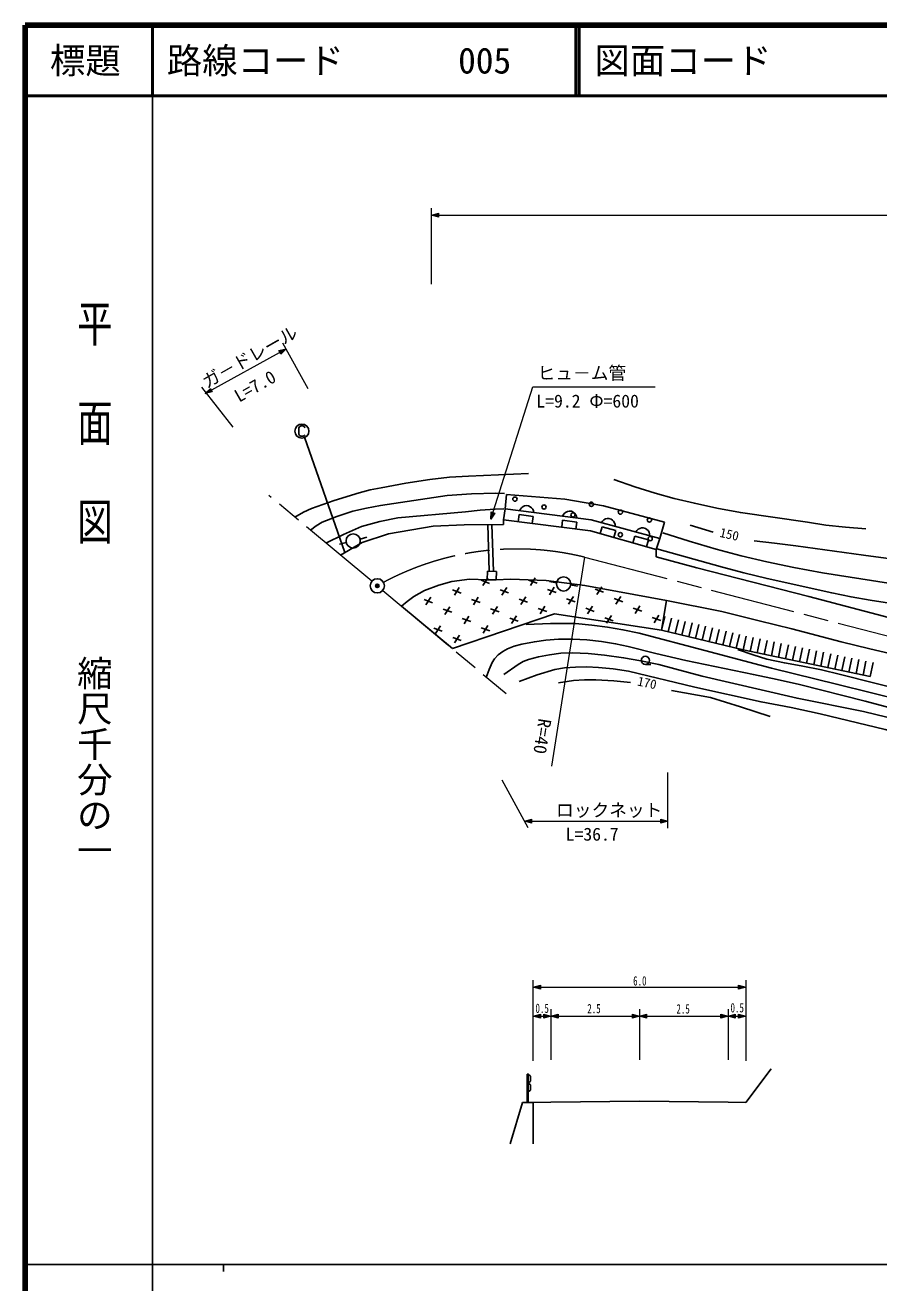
# Model space of a CAD drawing. Units: millimetres, scale not verified, with parts at other scales. Extents: x 40000 to 680000, y 20000 to 380000.
# Drawn here: x 40000 to 160542, y 202409 to 380000 of the extents above; entities that cross this region are included whole.
import ezdxf
from ezdxf.enums import TextEntityAlignment as Align

# ---------------------------------------------------------------- set-up
doc = ezdxf.new("R2010")
doc.units = ezdxf.units.MM
doc.header["$LTSCALE"] = 1000
doc.header["$PDMODE"] = 32
doc.header["$PDSIZE"] = 500
doc.linetypes.add('CHAIN', pattern=[18.5, 12, -1.5, 3.5, -1.5])
for name, color, linetype, lineweight in [('M-BGD', 7, 'Continuous', 25), ('M-BGD-EXST', 7, 'Continuous', 25), ('M-BMK', 2, 'CHAIN', 13), ('M-BMK-SRVR', 3, 'Continuous', 25), ('M-STR-HTXT', 7, 'Continuous', 13), ('M-TTL', 2, 'Continuous', 140), ('M-TTL-BAND', 7, 'Continuous', 25), ('M-TTL-LINE', 7, 'Continuous', 50)]:
    doc.layers.add(name, color=color, linetype=linetype, lineweight=lineweight)
doc.layers.add('M-OTRS', color=6, linetype='Continuous')
doc.layers.add('M-TTL-TXT', color=7, linetype='Continuous')
doc.styles.add('@ＭＳ ゴシック', font='')
doc.styles.add('ＭＳ ゴシック', font='')
doc.styles.get('@ＭＳ ゴシック').set_extended_font_data('@MS Gothic')
doc.styles.get('ＭＳ ゴシック').set_extended_font_data('MS Gothic')

msp = doc.modelspace()

# ---------------------------------------------------------------- linework, layer by layer
at = {"layer": 'M-BGD'}
for p, q in [((107780, 311683), (107950, 313726)), ((107950, 313726), (116184, 313087)), ((116184, 313087), (121660, 312109)), ((107525, 310151), (107780, 311683)), ((107780, 311683), (119920, 310151)), ((119920, 310151), (107780, 311683)), ((109737, 310879), (109610, 309885)), ((111721, 310625), (109737, 310879)), ((109932, 311654), (109822, 311425)), ((110076, 311838), (109932, 311654)), ((110299, 312012), (110076, 311838)), ((110513, 312106), (110299, 312012)), ((110761, 312156), (110513, 312106)), ((111079, 312116), (110761, 312156)), ((111307, 312006), (111079, 312116)), ((111490, 311862), (111307, 312006)), ((111664, 311638), (111490, 311862)), ((111758, 311424), (111664, 311638)), ((111807, 311175), (111758, 311424)), ((116002, 310888), (115892, 310660)), ((116146, 311072), (116002, 310888)), ((116369, 311246), (116146, 311072)), ((116583, 311340), (116369, 311246)), ((116831, 311390), (116583, 311340)), ((117149, 311350), (116831, 311390)), ((117377, 311240), (117149, 311350)), ((117560, 311096), (117377, 311240)), ((117734, 310872), (117560, 311096)), ((117828, 310658), (117734, 310872)), ((121660, 312109), (130277, 309811)), ((91310, 308151), (97592, 309258)), ((97592, 309258), (102007, 309428)), ((102007, 309428), (107525, 309513)), ((105538, 302884), (105315, 309479)), ((106139, 302875), (105915, 309488)), ((107525, 309513), (107525, 310151)), ((119835, 308577), (107525, 310151)), ((111595, 309631), (111721, 310625)), ((115892, 310092), (115765, 309097)), ((117876, 309838), (115892, 310092)), ((117750, 308844), (117876, 309838)), ((117877, 310409), (117828, 310658)), ((119920, 310151), (129640, 307513)), ((129640, 307513), (119920, 310151)), ((121455, 309164), (121185, 308198)), ((121524, 309965), (121384, 309754)), ((123381, 308623), (121455, 309164)), ((121693, 310127), (121524, 309965)), ((121938, 310268), (121693, 310127)), ((122162, 310332), (121938, 310268)), ((122415, 310347), (122162, 310332)), ((122724, 310263), (122415, 310347)), ((122935, 310123), (122724, 310263)), ((123096, 309954), (122935, 310123)), ((123237, 309708), (123096, 309954)), ((123301, 309483), (123237, 309708)), ((123315, 309230), (123301, 309483)), ((127023, 309013), (126798, 308949)), ((127275, 309028), (127023, 309013)), ((127584, 308944), (127275, 309028)), ((130277, 309811), (129640, 307513)), ((133903, 309398), (137137, 308423)), ((87284, 307424), (88251, 307679)), ((87575, 306960), (91310, 308151)), ((129088, 305981), (119835, 308577)), ((123112, 307658), (123381, 308623)), ((126081, 307866), (125812, 306900)), ((128008, 307326), (126081, 307866)), ((126385, 308646), (126245, 308435)), ((126553, 308808), (126385, 308646)), ((126798, 308949), (126553, 308808)), ((127795, 308803), (127584, 308944)), ((127738, 306360), (128008, 307326)), ((127957, 308635), (127795, 308803)), ((128098, 308389), (127957, 308635)), ((128161, 308164), (128098, 308389)), ((128176, 307911), (128161, 308164)), ((129640, 307513), (129088, 305981)), ((85343, 306936), (84370, 306704)), ((84518, 305172), (87575, 306960)), ((129088, 305981), (129088, 304918)), ((129088, 304918), (134861, 303386)), ((105315, 301941), (104625, 300859)), ((105277, 302889), (105258, 301685)), ((106543, 302869), (105277, 302889)), ((106524, 301666), (106543, 302869)), ((112025, 301974), (111334, 300893)), ((134861, 303386), (150638, 299301)), ((96396, 300192), (94886, 299345)), ((98389, 300919), (96396, 300192)), ((100261, 301464), (98389, 300919)), ((102736, 301766), (100261, 301464)), ((100349, 300253), (101553, 299815)), ((101296, 300575), (100606, 299494)), ((105258, 301685), (102736, 301766)), ((104368, 301619), (105572, 301181)), ((105258, 301685), (106524, 301666)), ((106524, 301666), (105258, 301685)), ((108533, 301766), (106524, 301666)), ((107059, 300287), (108263, 299849)), ((108006, 300609), (107315, 299527)), ((113545, 301585), (108533, 301766)), ((111078, 301653), (112282, 301215)), ((119040, 300858), (113545, 301585)), ((113768, 300321), (114972, 299883)), ((114715, 300643), (114025, 299561)), ((115045, 301274), (114059, 301445)), ((117019, 300953), (118008, 300804)), ((130574, 298740), (119040, 300858)), ((120478, 300355), (121682, 299917)), ((121425, 300677), (120735, 299595)), ((93920, 298619), (93146, 297966)), ((94886, 299345), (93920, 298619)), ((96330, 298888), (97534, 298450)), ((97277, 299210), (96587, 298128)), ((103040, 298922), (104244, 298484)), ((103987, 299243), (103296, 298162)), ((109749, 298955), (110953, 298518)), ((110696, 299277), (110006, 298196)), ((116459, 298989), (117663, 298551)), ((117406, 299311), (116716, 298230)), ((123168, 299023), (124373, 298585)), ((124116, 299345), (123425, 298263)), ((129849, 294563), (130574, 298740)), ((130574, 298740), (138375, 297228)), ((150638, 299301), (167532, 294875)), ((93146, 297966), (100321, 291960)), ((99020, 297556), (100225, 297118)), ((99968, 297878), (99277, 296796)), ((100321, 291960), (114753, 296863)), ((105730, 297590), (106934, 297152)), ((106677, 297912), (105987, 296830)), ((109368, 296580), (108678, 295499)), ((112440, 297624), (113644, 297186)), ((113387, 297946), (112697, 296864)), ((114753, 296863), (129849, 294563)), ((119149, 297658), (120353, 297220)), ((120097, 297979), (119406, 296898)), ((122787, 296648), (122097, 295566)), ((125859, 297691), (127063, 297254)), ((126806, 298013), (126116, 296932)), ((129497, 296682), (128806, 295600)), ((138375, 297228), (143636, 295910)), ((97692, 294859), (98896, 294421)), ((98639, 295181), (97949, 294099)), ((101711, 296224), (102915, 295787)), ((102658, 296546), (101968, 295465)), ((104402, 294893), (105606, 294455)), ((105349, 295215), (104659, 294133)), ((108421, 296258), (109625, 295820)), ((121840, 296326), (123044, 295888)), ((128550, 296360), (129754, 295922)), ((129849, 294563), (130318, 296513)), ((130810, 294331), (131278, 296280)), ((131770, 294099), (132239, 296048)), ((132731, 293867), (133200, 295816)), ((133692, 293635), (134160, 295584)), ((134652, 293403), (135121, 295352)), ((135613, 293171), (136082, 295120)), ((136574, 292939), (137042, 294888)), ((143636, 295910), (148268, 294763)), ((100383, 293527), (101587, 293089)), ((101330, 293849), (100640, 292767)), ((129849, 294563), (141377, 291778)), ((137534, 292707), (138003, 294656)), ((138495, 292475), (138964, 294424)), ((139456, 292243), (139924, 294192)), ((140416, 292011), (140885, 293960)), ((141377, 291778), (141816, 293735)), ((142373, 291570), (142782, 293533)), ((143370, 291361), (143779, 293325)), ((144366, 291153), (144775, 293116)), ((148268, 294763), (155217, 292929)), ((141377, 291778), (159311, 288025)), ((145362, 290944), (145771, 292908)), ((146359, 290736), (146768, 292699)), ((147355, 290527), (147764, 292491)), ((148351, 290319), (148760, 292282)), ((149348, 290110), (149757, 292074)), ((150344, 289902), (150753, 291865)), ((151341, 289693), (151749, 291657)), ((152337, 289485), (152746, 291448)), ((155217, 292929), (159277, 291955)), ((159277, 291955), (162072, 291278)), ((127577, 289735), (128327, 289735)), ((153333, 289276), (153742, 291240)), ((154330, 289068), (154738, 291031)), ((155326, 288859), (155735, 290823)), ((156322, 288651), (156731, 290614)), ((157319, 288442), (157727, 290406)), ((158315, 288234), (158724, 290197)), ((159311, 288025), (159720, 289989)), ((110899, 227866), (110899, 231866)), ((110899, 231866), (111049, 231866)), ((111049, 231866), (111049, 227866)), ((111049, 231866), (111349, 231616)), ((111349, 231616), (111349, 230866)), ((141744, 227866), (145348, 232615)), ((111349, 230866), (111049, 230616)), ((111049, 230616), (111349, 230366)), ((111349, 229616), (111049, 229366)), ((111349, 230366), (111349, 229616)), ((108491, 222023), (110244, 227866)), ((110244, 227866), (111744, 227866)), ((111744, 227866), (114244, 227899)), ((111744, 227866), (111744, 222030)), ((114244, 227899), (126744, 228066)), ((126744, 228066), (139244, 227899)), ((141744, 227866), (139244, 227899))]:
    msp.add_line(p, q, dxfattribs=at)
for points in [[(78088, 310534), (79300, 311239), (80419, 311767), (83645, 312876), (87148, 313965), (88696, 314372), (90285, 314682), (93738, 315323), (97163, 315857), (99898, 316156), (102596, 316337), (111074, 316711)], [(123102, 315853), (126073, 314815), (128959, 313917), (131659, 313169), (134497, 312494), (137676, 311792), (140990, 311171), (150477, 309809), (153048, 309419), (155822, 309103), (158724, 308866)], [(80298, 308691), (81092, 309307), (81956, 309831), (83998, 310606), (86280, 311350), (88210, 311807), (90179, 312165), (99596, 313580), (103033, 313811), (106468, 313933), (107691, 313851)], [(82477, 306874), (84952, 308084), (87496, 309204), (90082, 309902), (92627, 310444), (102182, 311290), (104238, 311532), (106375, 311666), (107569, 311686)], [(130043, 308335), (133754, 307134), (137592, 306000), (141117, 305057), (144732, 304198), (148544, 303405), (152563, 302675), (161912, 301214), (171478, 300027), (180991, 299493), (190521, 299495), (194285, 299619), (198039, 299636), (206462, 299306)], [(129191, 306047), (138465, 303474), (141460, 302656), (144767, 301862), (153883, 299835), (156625, 299264), (159302, 298808), (168737, 297354), (178367, 296012), (187883, 294934), (192230, 294675), (196634, 294518), (206086, 294252), (215814, 294151), (225404, 293961), (235048, 294374)], [(142937, 307184), (145830, 306877), (148802, 306459), (158365, 305148), (167895, 303884), (177644, 302934), (187204, 302089), (189757, 301798)], [(110723, 295381), (114171, 295501), (117717, 295499), (120007, 295291), (122242, 294987), (124413, 294621), (126713, 294126), (135951, 291717), (145395, 289224), (154759, 286911), (163873, 284638), (167947, 283611), (171951, 282493), (181263, 279851), (185033, 278702), (189181, 277550), (193549, 276841), (198216, 276191), (207733, 275529), (217199, 275212), (226886, 275709), (230450, 276056), (234242, 276320)], [(105118, 287899), (105504, 289037), (105952, 290013), (106278, 290522), (106781, 291079), (107427, 291554), (108129, 291928), (109060, 292300), (110143, 292613), (111914, 292943), (113527, 293139), (115325, 293280), (117315, 293320), (119312, 293198), (121392, 292960), (123366, 292641), (125133, 292252), (129069, 291256), (133310, 290292), (142833, 288291), (146168, 287624), (149349, 286887), (158627, 284549), (163039, 283376)], [(161649, 282284), (158395, 283073), (148989, 284957), (139476, 287158), (135595, 288092), (131742, 289123), (129477, 289710), (126934, 290260), (124491, 290686), (121802, 291043), (119490, 291274), (117239, 291391), (115641, 291303), (114053, 291104), (112481, 290802), (111085, 290425), (110340, 290134), (109592, 289726), (107602, 288313)], [(175712, 282791), (173850, 283226), (171735, 283831), (168126, 284950), (164464, 285973), (155118, 288303), (152424, 288950), (149572, 289528), (147207, 289940), (144708, 290490), (142790, 291065), (140742, 291792), (140609, 291840)], [(109775, 287311), (112287, 288250), (114773, 289038), (116159, 289248), (117714, 289365), (119314, 289394), (120941, 289317), (123030, 289108), (125205, 288780), (134561, 286510), (143912, 284432), (148142, 283634), (152264, 282745), (161423, 280531), (164542, 279710), (167722, 278766), (169814, 278083), (172099, 277452), (181449, 274902), (190872, 272510), (200223, 270261), (204547, 269650), (208810, 269154), (212902, 268917)], [(125454, 287158), (123142, 287402), (120571, 287561), (118970, 287558), (117449, 287448), (115293, 287138)], [(145197, 282367), (141011, 283763), (136790, 285041), (131286, 286071)]]:
    msp.add_lwpolyline(points, dxfattribs=at)
for centre, major_axis in [((109160, 313072), (0, 301)), ((119954, 312345), (0, 301)), ((113256, 311960), (0, 301)), ((117352, 310848), (0, 301)), ((124051, 311234), (0, 301)), ((128147, 310122), (0, 301)), ((86316, 307169), (0, 1003)), ((124044, 308039), (0, 301)), ((128254, 307500), (0, 301)), ((116030, 301102), (0, 1003)), ((127577, 290307), (0, 572))]:
    msp.add_ellipse(centre, major_axis=major_axis, ratio=0.997557, dxfattribs=at)
at = {"layer": 'M-BGD-EXST'}
for p, q in [((78752, 323278), (78632, 323118)), ((78912, 323399), (78752, 323278)), ((79272, 323399), (78912, 323399)), ((79432, 323278), (79272, 323399)), ((79512, 323158), (79432, 323278)), ((78632, 323118), (78632, 322236)), ((78632, 322236), (78752, 322075)), ((78752, 322075), (78912, 321955)), ((78912, 321955), (79272, 321955)), ((79272, 321955), (79432, 322035)), ((79424, 321816), (85128, 305558)), ((79432, 322035), (79512, 322155))]:
    msp.add_line(p, q, dxfattribs=at)
msp.add_ellipse((79072, 322677), major_axis=(0, 1003), ratio=0.997557, dxfattribs=at)
at = {"layer": 'M-BMK'}
for p, q in [((88955, 301471), (74424, 313589)), ((118982, 304869), (181835, 288541)), ((90492, 300187), (107909, 285607))]:
    msp.add_line(p, q, dxfattribs=at)
msp.add_ellipse((109426, 265923), major_axis=(0, 40107), ratio=0.997557, start_param=6.0420137, end_param=6.7730952, dxfattribs=at)
at = {"layer": 'M-BMK-SRVR'}
for radius in [1000, 40]:
    msp.add_circle((89724, 300830), radius, dxfattribs=at)
at = {"layer": 'M-OTRS'}
msp.add_point((89724, 300830), dxfattribs=at)
at = {"layer": 'M-STR-HTXT'}
for p, q in [((97362, 343411), (97362, 354173)), ((97362, 353170), (98362, 353451)), ((98362, 353451), (98362, 352890)), ((98362, 352890), (97362, 353170)), ((97362, 353170), (308011, 353170)), ((97642, 353170), (98322, 353371)), ((98322, 352970), (97642, 353170)), ((97802, 353170), (98282, 353291)), ((98282, 353050), (97802, 353170)), ((98042, 353170), (98242, 353211)), ((98242, 353130), (98042, 353170)), ((98242, 353211), (98242, 353130)), ((98282, 353291), (98282, 353050)), ((98322, 353371), (98322, 352970)), ((65415, 327988), (76837, 334286)), ((75826, 334049), (76837, 334286)), ((76096, 333557), (75826, 334049)), ((75899, 333998), (76592, 334151)), ((76092, 333646), (75899, 333998)), ((75973, 333947), (76452, 334073)), ((76089, 333736), (75973, 333947)), ((76047, 333896), (76241, 333957)), ((76085, 333825), (76047, 333896)), ((76241, 333957), (76085, 333825)), ((76452, 334073), (76089, 333736)), ((76592, 334151), (76092, 333646)), ((76837, 334286), (76096, 333557)), ((76355, 335164), (79907, 328690)), ((69371, 323228), (64933, 328867)), ((65415, 327988), (66156, 328717)), ((65660, 328124), (66160, 328628)), ((66156, 328717), (66426, 328225)), ((66160, 328628), (66353, 328276)), ((105771, 310241), (111693, 328918)), ((111693, 328918), (128968, 328918)), ((66426, 328225), (65415, 327988)), ((66353, 328276), (65660, 328124)), ((65801, 328201), (66164, 328538)), ((66279, 328327), (65801, 328201)), ((66011, 328317), (66167, 328449)), ((66206, 328378), (66011, 328317)), ((66164, 328538), (66279, 328327)), ((66167, 328449), (66206, 328378)), ((105771, 310241), (105807, 311281)), ((106341, 311111), (105771, 310241)), ((105807, 311281), (106341, 311111)), ((105856, 310508), (105871, 311219)), ((106252, 311097), (105856, 310508)), ((105871, 311219), (106252, 311097)), ((105904, 310661), (105935, 311156)), ((106164, 311083), (105904, 310661)), ((105935, 311156), (106164, 311083)), ((105977, 310891), (105999, 311094)), ((106076, 311070), (105977, 310891)), ((105999, 311094), (106076, 311070)), ((118982, 304869), (114309, 275349)), ((130750, 266596), (130750, 274491)), ((107317, 273423), (110997, 266726)), ((110517, 267599), (111517, 267880)), ((110517, 267599), (130750, 267599)), ((111517, 267318), (110517, 267599)), ((110797, 267599), (111477, 267800)), ((111477, 267399), (110797, 267599)), ((110957, 267599), (111437, 267719)), ((111437, 267479), (110957, 267599)), ((111197, 267599), (111397, 267639)), ((111397, 267559), (111197, 267599)), ((111397, 267639), (111397, 267559)), ((111437, 267719), (111437, 267479)), ((111477, 267800), (111477, 267399)), ((111517, 267880), (111517, 267318)), ((129750, 267318), (129750, 267880)), ((129750, 267880), (130750, 267599)), ((130750, 267599), (129750, 267318)), ((129790, 267399), (129790, 267800)), ((129790, 267800), (130470, 267599)), ((130470, 267599), (129790, 267399)), ((129830, 267479), (129830, 267719)), ((129830, 267719), (130310, 267599)), ((130310, 267599), (129830, 267479)), ((129870, 267559), (129870, 267639)), ((129870, 267639), (130070, 267599)), ((130070, 267599), (129870, 267559)), ((111745, 233752), (111746, 245160)), ((141744, 245157), (141744, 233750)), ((111744, 244157), (112744, 244437)), ((112744, 243877), (111744, 244157)), ((111744, 244157), (141744, 244157)), ((111746, 244160), (112745, 244440)), ((112745, 243880), (111746, 244160)), ((112024, 244157), (112704, 244357)), ((112704, 243957), (112024, 244157)), ((112026, 244160), (112705, 244360)), ((112705, 243960), (112026, 244160)), ((112184, 244157), (112664, 244277)), ((112664, 244037), (112184, 244157)), ((112186, 244160), (112665, 244280)), ((112665, 244040), (112186, 244160)), ((112424, 244157), (112624, 244197)), ((112624, 244117), (112424, 244157)), ((112425, 244160), (112625, 244200)), ((112625, 244120), (112425, 244160)), ((112624, 244197), (112624, 244117)), ((112625, 244200), (112625, 244120)), ((112664, 244277), (112664, 244037)), ((112665, 244280), (112665, 244040)), ((112704, 244357), (112704, 243957)), ((112705, 244360), (112705, 243960)), ((112744, 244437), (112744, 243877)), ((112745, 244440), (112745, 243880)), ((140744, 243877), (140744, 244437)), ((140744, 244437), (141744, 244157)), ((141744, 244157), (140744, 243877)), ((140784, 243957), (140784, 244357)), ((140784, 244357), (141464, 244157)), ((141464, 244157), (140784, 243957)), ((140824, 244037), (140824, 244277)), ((140824, 244277), (141304, 244157)), ((141304, 244157), (140824, 244037)), ((140864, 244117), (140864, 244197)), ((140864, 244197), (141064, 244157)), ((141064, 244157), (140864, 244117)), ((111744, 240062), (112744, 240342)), ((112744, 239782), (111744, 240062)), ((111744, 240062), (114244, 240062)), ((111745, 240064), (112745, 240344)), ((112745, 239784), (111745, 240064)), ((112024, 240062), (112704, 240262)), ((112704, 239862), (112024, 240062)), ((112025, 240064), (112705, 240264)), ((112705, 239864), (112025, 240064)), ((112184, 240062), (112664, 240182)), ((112664, 239942), (112184, 240062)), ((112185, 240064), (112665, 240184)), ((112665, 239944), (112185, 240064)), ((112424, 240062), (112624, 240102)), ((112624, 240022), (112424, 240062)), ((112425, 240064), (112625, 240104)), ((112625, 240024), (112425, 240064)), ((112624, 240102), (112624, 240022)), ((112625, 240104), (112625, 240024)), ((112664, 240182), (112664, 239942)), ((112665, 240184), (112665, 239944)), ((112704, 240262), (112704, 239862)), ((112705, 240264), (112705, 239864)), ((112744, 240342), (112744, 239782)), ((112745, 240344), (112745, 239784)), ((113244, 239782), (113244, 240342)), ((113244, 240342), (114244, 240062)), ((114244, 240062), (113244, 239782)), ((113284, 239862), (113284, 240262)), ((113284, 240262), (113964, 240062)), ((113964, 240062), (113284, 239862)), ((113324, 239942), (113324, 240182)), ((113324, 240182), (113804, 240062)), ((113804, 240062), (113324, 239942)), ((113364, 240022), (113364, 240102)), ((113364, 240102), (113564, 240062)), ((113564, 240062), (113364, 240022)), ((114244, 241062), (114244, 233900)), ((114244, 240062), (115244, 240342)), ((115244, 239782), (114244, 240062)), ((114244, 240062), (126744, 240062)), ((114524, 240062), (115204, 240262)), ((115204, 239862), (114524, 240062)), ((114684, 240062), (115164, 240182)), ((115164, 239942), (114684, 240062)), ((114924, 240062), (115124, 240102)), ((115124, 240022), (114924, 240062)), ((115124, 240102), (115124, 240022)), ((115164, 240182), (115164, 239942)), ((115204, 240262), (115204, 239862)), ((115244, 240342), (115244, 239782)), ((125744, 239782), (125744, 240342)), ((125744, 240342), (126744, 240062)), ((126744, 240062), (125744, 239782)), ((125784, 239862), (125784, 240262)), ((125784, 240262), (126464, 240062)), ((126464, 240062), (125784, 239862)), ((125824, 239942), (125824, 240182)), ((125824, 240182), (126304, 240062)), ((126304, 240062), (125824, 239942)), ((125864, 240022), (125864, 240102)), ((125864, 240102), (126064, 240062)), ((126064, 240062), (125864, 240022)), ((126744, 241062), (126744, 233900)), ((126744, 240062), (127744, 240342)), ((127744, 239782), (126744, 240062)), ((126744, 240062), (139244, 240062)), ((127024, 240062), (127704, 240262)), ((127704, 239862), (127024, 240062)), ((127184, 240062), (127664, 240182)), ((127664, 239942), (127184, 240062)), ((127424, 240062), (127624, 240102)), ((127624, 240022), (127424, 240062)), ((127624, 240102), (127624, 240022)), ((127664, 240182), (127664, 239942)), ((127704, 240262), (127704, 239862)), ((127744, 240342), (127744, 239782)), ((138244, 239782), (138244, 240342)), ((138244, 240342), (139244, 240062)), ((139244, 240062), (138244, 239782)), ((138284, 239862), (138284, 240262)), ((138284, 240262), (138964, 240062)), ((138964, 240062), (138284, 239862)), ((138324, 239942), (138324, 240182)), ((138324, 240182), (138804, 240062)), ((138804, 240062), (138324, 239942)), ((138364, 240022), (138364, 240102)), ((138364, 240102), (138564, 240062)), ((138564, 240062), (138364, 240022)), ((139244, 241062), (139244, 233900)), ((139244, 240062), (140244, 240342)), ((140244, 239782), (139244, 240062)), ((139244, 240062), (141744, 240062)), ((139524, 240062), (140204, 240262)), ((140204, 239862), (139524, 240062)), ((139684, 240062), (140164, 240182)), ((140164, 239942), (139684, 240062)), ((139924, 240062), (140124, 240102)), ((140124, 240022), (139924, 240062)), ((140124, 240102), (140124, 240022)), ((140164, 240182), (140164, 239942)), ((140204, 240262), (140204, 239862)), ((140244, 240342), (140244, 239782)), ((140744, 239782), (140744, 240342)), ((140744, 240342), (141744, 240062)), ((141744, 240062), (140744, 239782)), ((140784, 239862), (140784, 240262)), ((140784, 240262), (141464, 240062)), ((141464, 240062), (140784, 239862)), ((140824, 239942), (140824, 240182)), ((140824, 240182), (141304, 240062)), ((141304, 240062), (140824, 239942)), ((140864, 240022), (140864, 240102)), ((140864, 240102), (141064, 240062)), ((141064, 240062), (140864, 240022)), ((141744, 241062), (141744, 233900))]:
    msp.add_line(p, q, dxfattribs=at)
at = {"layer": 'M-TTL'}
for p, q in [((40000, 380000), (40000, 20000)), ((680000, 380000), (40000, 380000))]:
    msp.add_line(p, q, dxfattribs=at)
at = {"layer": 'M-TTL-BAND'}
for p, q in [((58000, 370000), (58000, 20000)), ((40000, 205000), (579000, 205000)), ((68000, 205000), (68000, 204000))]:
    msp.add_line(p, q, dxfattribs=at)
at = {"layer": 'M-TTL-LINE'}
for p, q in [((58000, 380000), (58000, 370000)), ((117750, 380000), (117750, 370000)), ((118250, 380000), (118250, 370000)), ((40000, 370000), (680000, 370000))]:
    msp.add_line(p, q, dxfattribs=at)

# ---------------------------------------------------------------- texts
at = {"layer": 'M-STR-HTXT', "style": 'ＭＳ ゴシック'}
for s, height, rotation, p in [('ガ－ドレール', 1833, 29.66, (65916, 328176)), ('L=7.0', 1833, 29.76, (70482, 326197)), ('150', 1320, 347.37, (137895, 307371)), ('170', 1320, 348.072, (126281, 286380)), ('R=40', 1833, 261.221, (111968, 282266))]:
    msp.add_text(s, height=height, rotation=rotation, dxfattribs=at).set_placement(p, align=Align.BOTTOM_LEFT)
for s, p in [('ヒュ－ム管', (112360, 329419)), ('L=9.2 Φ=600', (112187, 325455)), ('ロックネット', (114967, 267696)), ('L=36.7', (116322, 264299))]:
    msp.add_text(s, height=1833, dxfattribs=at).set_placement(p, align=Align.BOTTOM_LEFT)
at = {"layer": 'M-STR-HTXT', "style": 'ＭＳ ゴシック', "width": 0.7}
for s, p in [('6.0', (125851, 243995)), ('0.5', (112060, 240127)), ('2.5', (119378, 240082)), ('2.5', (131962, 240037)), ('0.5', (139602, 240198))]:
    msp.add_text(s, height=1320, dxfattribs=at).set_placement(p, align=Align.BOTTOM_LEFT)
at = {"layer": 'M-TTL-BAND', "style": '@ＭＳ ゴシック', "width": 1.4}
msp.add_text('平  面  図', height=3666, rotation=270, dxfattribs=at).set_placement((49777, 306475), align=Align.MIDDLE_RIGHT)
at = {"layer": 'M-TTL-BAND', "style": '@ＭＳ ゴシック'}
msp.add_text('縮尺千分の一', height=3666, rotation=270, dxfattribs=at).set_placement((49777, 261030), align=Align.MIDDLE_RIGHT)
at = {"layer": 'M-TTL-TXT', "style": 'ＭＳ ゴシック'}
msp.add_text('標題', height=3666, dxfattribs=at).set_placement((48500, 375000), align=Align.MIDDLE_CENTER)
for s, p in [('路線コード', (60000, 375000)), ('005', (101142, 375000)), ('図面コード', (120380, 375000))]:
    msp.add_text(s, height=3666, dxfattribs=at).set_placement(p, align=Align.MIDDLE_LEFT)

doc.saveas('drawing.dxf')
